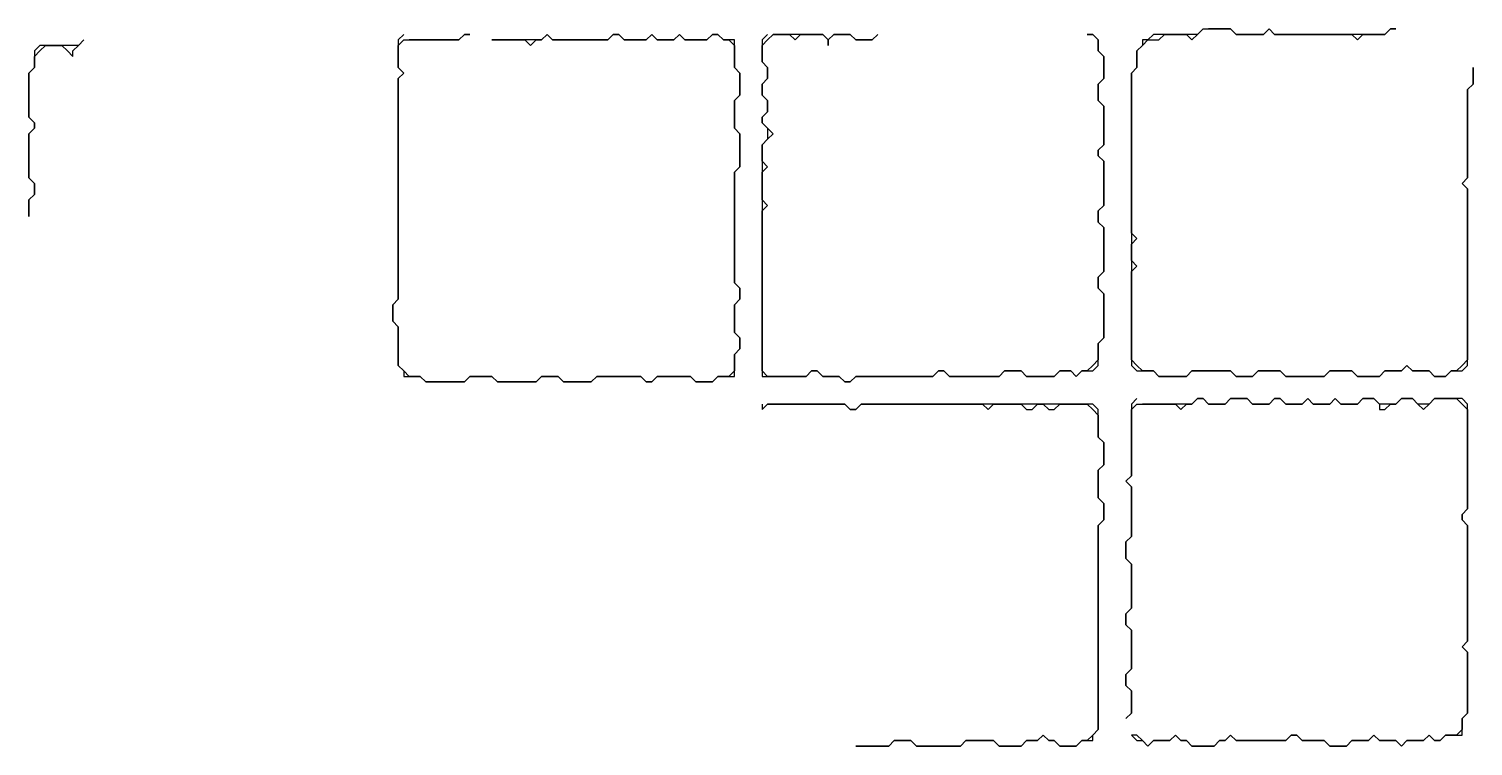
# Model space of a CAD drawing. Header units: metres. Extents: x 0 to 600, y 0 to 400.
# Drawn here: x 218.6 to 257.59, y 52.83 to 72.17 of the extents above; entities that cross this region are included whole.
import ezdxf

# ---------------------------------------------------------------- set-up
doc = ezdxf.new("R2010")
doc.units = ezdxf.units.M

msp = doc.modelspace()

# ---------------------------------------------------------------- linework, layer by layer
for points in [[(250.298, 72.173), (250.149, 72.024), (250, 72.024), (249.851, 72.024), (249.702, 72.024), (249.554, 72.024), (249.405, 72.024), (249.256, 72.024), (249.107, 72.024), (248.958, 72.024), (248.81, 71.875), (248.661, 71.875), (248.661, 71.726), (248.512, 71.577), (248.512, 71.429), (248.512, 71.28), (248.512, 71.131), (248.363, 70.982), (248.363, 70.833), (248.363, 70.685), (248.363, 70.536), (248.363, 70.387), (248.363, 70.238), (248.363, 70.089), (248.363, 69.94), (248.363, 69.792), (248.363, 69.643), (248.363, 69.494), (248.363, 69.345), (248.363, 69.196), (248.363, 69.048), (248.363, 68.899), (248.363, 68.75), (248.363, 68.601), (248.363, 68.452), (248.363, 68.304), (248.363, 68.155), (248.363, 68.006), (248.363, 67.857), (248.363, 67.708), (248.363, 67.56), (248.363, 67.411), (248.363, 67.262), (248.363, 67.113), (248.363, 66.964), (248.363, 66.815), (248.363, 66.667), (248.363, 66.518), (248.363, 66.369), (248.363, 66.22), (248.363, 66.071), (248.363, 65.923), (248.363, 65.774), (248.363, 65.625), (248.363, 65.476), (248.363, 65.327), (248.363, 65.179), (248.363, 65.03), (248.363, 64.881), (248.363, 64.732), (248.363, 64.583), (248.363, 64.435), (248.363, 64.286), (248.363, 64.137), (248.363, 63.988), (248.363, 63.839), (248.363, 63.69), (248.363, 63.542), (248.363, 63.393), (248.363, 63.244), (248.363, 63.095), (248.512, 62.946), (248.661, 62.946), (248.81, 62.946), (248.958, 62.946), (249.107, 62.798), (249.256, 62.798), (249.405, 62.798), (249.554, 62.798), (249.702, 62.798), (249.851, 62.798), (250, 62.946), (250.149, 62.946), (250.298, 62.946), (250.446, 62.946), (250.595, 62.946), (250.744, 62.946), (250.893, 62.946), (251.042, 62.946), (251.19, 62.798), (251.339, 62.798), (251.488, 62.798), (251.637, 62.798), (251.786, 62.946), (251.935, 62.946), (252.083, 62.946), (252.232, 62.946), (252.381, 62.946), (252.53, 62.798), (252.679, 62.798), (252.827, 62.798), (252.976, 62.798), (253.125, 62.798), (253.274, 62.798), (253.423, 62.798), (253.571, 62.798), (253.72, 62.946), (253.869, 62.946), (254.018, 62.946), (254.167, 62.946), (254.315, 62.946), (254.464, 62.798), (254.613, 62.798), (254.762, 62.798), (254.911, 62.798), (255.06, 62.798), (255.208, 62.946), (255.357, 62.946), (255.506, 62.946), (255.655, 62.946), (255.804, 63.095), (255.952, 62.946), (256.101, 62.946), (256.25, 62.946), (256.399, 62.946), (256.548, 62.798), (256.696, 62.798), (256.845, 62.798), (256.994, 62.946), (257.143, 62.946), (257.292, 62.946), (257.44, 63.095), (257.44, 63.244), (257.44, 63.393), (257.44, 63.542), (257.44, 63.69), (257.44, 63.839), (257.44, 63.988), (257.44, 64.137), (257.44, 64.286), (257.44, 64.435), (257.44, 64.583), (257.44, 64.732), (257.44, 64.881), (257.44, 65.03), (257.44, 65.179), (257.44, 65.327), (257.44, 65.476), (257.44, 65.625), (257.44, 65.774), (257.44, 65.923), (257.44, 66.071), (257.44, 66.22), (257.44, 66.369), (257.44, 66.518), (257.44, 66.667), (257.44, 66.815), (257.44, 66.964), (257.44, 67.113), (257.44, 67.262), (257.44, 67.411), (257.44, 67.56), (257.44, 67.708), (257.44, 67.857), (257.292, 68.006), (257.44, 68.155), (257.44, 68.304), (257.44, 68.452), (257.44, 68.601), (257.44, 68.75), (257.44, 68.899), (257.44, 69.048), (257.44, 69.196), (257.44, 69.345), (257.44, 69.494), (257.44, 69.643), (257.44, 69.792), (257.44, 69.94), (257.44, 70.089), (257.44, 70.238), (257.44, 70.387), (257.44, 70.536), (257.589, 70.685), (257.589, 70.833), (257.589, 70.982), (257.589, 71.131), (257.589, 70.982), (257.589, 70.833), (257.589, 70.685), (257.44, 70.536), (257.44, 70.387), (257.44, 70.238), (257.44, 70.089), (257.44, 69.94), (257.44, 69.792), (257.44, 69.643), (257.44, 69.494), (257.44, 69.345), (257.44, 69.196), (257.44, 69.048), (257.44, 68.899), (257.44, 68.75), (257.44, 68.601), (257.44, 68.452), (257.44, 68.304), (257.44, 68.155), (257.292, 68.006), (257.44, 67.857), (257.44, 67.708), (257.44, 67.56), (257.44, 67.411), (257.44, 67.262), (257.44, 67.113), (257.44, 66.964), (257.44, 66.815), (257.44, 66.667), (257.44, 66.518), (257.44, 66.369), (257.44, 66.22), (257.44, 66.071), (257.44, 65.923), (257.44, 65.774), (257.44, 65.625), (257.44, 65.476), (257.44, 65.327), (257.44, 65.179), (257.44, 65.03), (257.44, 64.881), (257.44, 64.732), (257.44, 64.583), (257.44, 64.435), (257.44, 64.286), (257.44, 64.137), (257.44, 63.988), (257.44, 63.839), (257.44, 63.69), (257.44, 63.542), (257.44, 63.393), (257.44, 63.244), (257.292, 63.095), (257.143, 62.946), (256.994, 62.946), (256.845, 62.798), (256.696, 62.798), (256.548, 62.798), (256.399, 62.946), (256.25, 62.946), (256.101, 62.946), (255.952, 62.946), (255.804, 63.095), (255.655, 62.946), (255.506, 62.946), (255.357, 62.946), (255.208, 62.946), (255.06, 62.798), (254.911, 62.798), (254.762, 62.798), (254.613, 62.798), (254.464, 62.798), (254.315, 62.946), (254.167, 62.946), (254.018, 62.946), (253.869, 62.946), (253.72, 62.946), (253.571, 62.798), (253.423, 62.798), (253.274, 62.798), (253.125, 62.798), (252.976, 62.798), (252.827, 62.798), (252.679, 62.798), (252.53, 62.798), (252.381, 62.946), (252.232, 62.946), (252.083, 62.946), (251.935, 62.946), (251.786, 62.946), (251.637, 62.798), (251.488, 62.798), (251.339, 62.798), (251.19, 62.798), (251.042, 62.946), (250.893, 62.946), (250.744, 62.946), (250.595, 62.946), (250.446, 62.946), (250.298, 62.946), (250.149, 62.946), (250, 62.946), (249.851, 62.798), (249.702, 62.798), (249.554, 62.798), (249.405, 62.798), (249.256, 62.798), (249.107, 62.798), (248.958, 62.946), (248.81, 62.946), (248.661, 62.946), (248.512, 63.095), (248.363, 63.244), (248.363, 63.393), (248.363, 63.542), (248.363, 63.69), (248.363, 63.839), (248.363, 63.988), (248.363, 64.137), (248.363, 64.286), (248.363, 64.435), (248.363, 64.583), (248.363, 64.732), (248.363, 64.881), (248.363, 65.03), (248.363, 65.179), (248.363, 65.327), (248.363, 65.476), (248.363, 65.625), (248.512, 65.774), (248.363, 65.923), (248.363, 66.071), (248.363, 66.22), (248.363, 66.369), (248.512, 66.518), (248.363, 66.667), (248.363, 66.815), (248.363, 66.964), (248.363, 67.113), (248.363, 67.262), (248.363, 67.411), (248.363, 67.56), (248.363, 67.708), (248.363, 67.857), (248.363, 68.006), (248.363, 68.155), (248.363, 68.304), (248.363, 68.452), (248.363, 68.601), (248.363, 68.75), (248.363, 68.899), (248.363, 69.048), (248.363, 69.196), (248.363, 69.345), (248.363, 69.494), (248.363, 69.643), (248.363, 69.792), (248.363, 69.94), (248.363, 70.089), (248.363, 70.238), (248.363, 70.387), (248.363, 70.536), (248.363, 70.685), (248.363, 70.833), (248.363, 70.982), (248.512, 71.131), (248.512, 71.28), (248.512, 71.429), (248.512, 71.577), (248.661, 71.726), (248.81, 71.875), (248.958, 71.875), (249.107, 71.875), (249.256, 72.024), (249.405, 72.024), (249.554, 72.024), (249.702, 72.024), (249.851, 72.024), (250, 71.875), (250.149, 72.024), (250.298, 72.173), (250.446, 72.173), (250.595, 72.173), (250.744, 72.173), (250.893, 72.173), (251.042, 72.173), (251.19, 72.024), (251.339, 72.024), (251.488, 72.024), (251.637, 72.024), (251.786, 72.024), (251.935, 72.024), (252.083, 72.173), (252.232, 72.024), (252.381, 72.024), (252.53, 72.024), (252.679, 72.024), (252.827, 72.024), (252.976, 72.024), (253.125, 72.024), (253.274, 72.024), (253.423, 72.024), (253.571, 72.024), (253.72, 72.024), (253.869, 72.024), (254.018, 72.024), (254.167, 72.024), (254.315, 72.024), (254.464, 71.875), (254.613, 72.024), (254.762, 72.024), (254.911, 72.024), (255.06, 72.024), (255.208, 72.024), (255.357, 72.173), (255.506, 72.173), (255.357, 72.173), (255.208, 72.024), (255.06, 72.024), (254.911, 72.024), (254.762, 72.024), (254.613, 72.024), (254.464, 72.024), (254.315, 72.024), (254.167, 72.024), (254.018, 72.024), (253.869, 72.024), (253.72, 72.024), (253.571, 72.024), (253.423, 72.024), (253.274, 72.024), (253.125, 72.024), (252.976, 72.024), (252.827, 72.024), (252.679, 72.024), (252.53, 72.024), (252.381, 72.024), (252.232, 72.024), (252.083, 72.173), (251.935, 72.024), (251.786, 72.024), (251.637, 72.024), (251.488, 72.024), (251.339, 72.024), (251.19, 72.024), (251.042, 72.173), (250.893, 72.173), (250.744, 72.173), (250.595, 72.173), (250.446, 72.173)], [(220.089, 71.875), (219.94, 71.726), (219.792, 71.726), (219.643, 71.726), (219.494, 71.726), (219.345, 71.726), (219.196, 71.726), (219.048, 71.726), (218.899, 71.726), (218.75, 71.577), (218.75, 71.429), (218.75, 71.28), (218.75, 71.131), (218.601, 70.982), (218.601, 70.833), (218.601, 70.685), (218.601, 70.536), (218.601, 70.387), (218.601, 70.238), (218.601, 70.089), (218.601, 69.94), (218.601, 69.792), (218.75, 69.643), (218.75, 69.494), (218.601, 69.345), (218.601, 69.196), (218.601, 69.048), (218.601, 68.899), (218.601, 68.75), (218.601, 68.601), (218.601, 68.452), (218.601, 68.304), (218.601, 68.155), (218.75, 68.006), (218.75, 67.857), (218.75, 67.708), (218.601, 67.56), (218.601, 67.411), (218.601, 67.262), (218.601, 67.113), (218.601, 67.262), (218.601, 67.411), (218.601, 67.56), (218.75, 67.708), (218.75, 67.857), (218.75, 68.006), (218.601, 68.155), (218.601, 68.304), (218.601, 68.452), (218.601, 68.601), (218.601, 68.75), (218.601, 68.899), (218.601, 69.048), (218.601, 69.196), (218.601, 69.345), (218.75, 69.494), (218.75, 69.643), (218.601, 69.792), (218.601, 69.94), (218.601, 70.089), (218.601, 70.238), (218.601, 70.387), (218.601, 70.536), (218.601, 70.685), (218.601, 70.833), (218.601, 70.982), (218.75, 71.131), (218.75, 71.28), (218.75, 71.429), (218.899, 71.577), (219.048, 71.726), (219.196, 71.726), (219.345, 71.726), (219.494, 71.726), (219.643, 71.577), (219.792, 71.429), (219.792, 71.577), (219.94, 71.726)], [(228.72, 72.024), (228.571, 71.875), (228.571, 71.726), (228.571, 71.577), (228.571, 71.429), (228.571, 71.28), (228.571, 71.131), (228.72, 70.982), (228.571, 70.833), (228.571, 70.685), (228.571, 70.536), (228.571, 70.387), (228.571, 70.238), (228.571, 70.089), (228.571, 69.94), (228.571, 69.792), (228.571, 69.643), (228.571, 69.494), (228.571, 69.345), (228.571, 69.196), (228.571, 69.048), (228.571, 68.899), (228.571, 68.75), (228.571, 68.601), (228.571, 68.452), (228.571, 68.304), (228.571, 68.155), (228.571, 68.006), (228.571, 67.857), (228.571, 67.708), (228.571, 67.56), (228.571, 67.411), (228.571, 67.262), (228.571, 67.113), (228.571, 66.964), (228.571, 66.815), (228.571, 66.667), (228.571, 66.518), (228.571, 66.369), (228.571, 66.22), (228.571, 66.071), (228.571, 65.923), (228.571, 65.774), (228.571, 65.625), (228.571, 65.476), (228.571, 65.327), (228.571, 65.179), (228.571, 65.03), (228.571, 64.881), (228.423, 64.732), (228.423, 64.583), (228.423, 64.435), (228.423, 64.286), (228.571, 64.137), (228.571, 63.988), (228.571, 63.839), (228.571, 63.69), (228.571, 63.542), (228.571, 63.393), (228.571, 63.244), (228.571, 63.095), (228.72, 62.946), (228.72, 62.798), (228.869, 62.798), (229.018, 62.798), (229.167, 62.798), (229.315, 62.649), (229.464, 62.649), (229.613, 62.649), (229.762, 62.649), (229.911, 62.649), (230.06, 62.649), (230.208, 62.649), (230.357, 62.649), (230.506, 62.798), (230.655, 62.798), (230.804, 62.798), (230.952, 62.798), (231.101, 62.798), (231.25, 62.649), (231.399, 62.649), (231.548, 62.649), (231.696, 62.649), (231.845, 62.649), (231.994, 62.649), (232.143, 62.649), (232.292, 62.649), (232.44, 62.798), (232.589, 62.798), (232.738, 62.798), (232.887, 62.798), (233.036, 62.649), (233.185, 62.649), (233.333, 62.649), (233.482, 62.649), (233.631, 62.649), (233.78, 62.649), (233.929, 62.798), (234.077, 62.798), (234.226, 62.798), (234.375, 62.798), (234.524, 62.798), (234.673, 62.798), (234.821, 62.798), (234.97, 62.798), (235.119, 62.798), (235.268, 62.649), (235.417, 62.649), (235.565, 62.798), (235.714, 62.798), (235.863, 62.798), (236.012, 62.798), (236.161, 62.798), (236.31, 62.798), (236.458, 62.798), (236.607, 62.649), (236.756, 62.649), (236.905, 62.649), (237.054, 62.649), (237.202, 62.798), (237.351, 62.798), (237.5, 62.798), (237.649, 62.798), (237.649, 62.946), (237.649, 63.095), (237.649, 63.244), (237.649, 63.393), (237.798, 63.542), (237.798, 63.69), (237.798, 63.839), (237.649, 63.988), (237.649, 64.137), (237.649, 64.286), (237.649, 64.435), (237.649, 64.583), (237.649, 64.732), (237.798, 64.881), (237.798, 65.03), (237.798, 65.179), (237.649, 65.327), (237.649, 65.476), (237.649, 65.625), (237.649, 65.774), (237.649, 65.923), (237.649, 66.071), (237.649, 66.22), (237.649, 66.369), (237.649, 66.518), (237.649, 66.667), (237.649, 66.815), (237.649, 66.964), (237.649, 67.113), (237.649, 67.262), (237.649, 67.411), (237.649, 67.56), (237.649, 67.708), (237.649, 67.857), (237.649, 68.006), (237.649, 68.155), (237.649, 68.304), (237.798, 68.452), (237.798, 68.601), (237.798, 68.75), (237.798, 68.899), (237.798, 69.048), (237.798, 69.196), (237.798, 69.345), (237.649, 69.494), (237.649, 69.643), (237.649, 69.792), (237.649, 69.94), (237.649, 70.089), (237.649, 70.238), (237.798, 70.387), (237.798, 70.536), (237.798, 70.685), (237.798, 70.833), (237.798, 70.982), (237.649, 71.131), (237.649, 71.28), (237.649, 71.429), (237.649, 71.577), (237.649, 71.726), (237.649, 71.875), (237.5, 71.875), (237.351, 71.875), (237.202, 72.024), (237.054, 72.024), (236.905, 71.875), (236.756, 71.875), (236.607, 71.875), (236.458, 71.875), (236.31, 71.875), (236.161, 72.024), (236.012, 71.875), (235.863, 71.875), (235.714, 71.875), (235.565, 71.875), (235.417, 72.024), (235.268, 71.875), (235.119, 71.875), (234.97, 71.875), (234.821, 71.875), (234.673, 71.875), (234.524, 72.024), (234.375, 72.024), (234.226, 71.875), (234.077, 71.875), (233.929, 71.875), (233.78, 71.875), (233.631, 71.875), (233.482, 71.875), (233.333, 71.875), (233.185, 71.875), (233.036, 71.875), (232.887, 71.875), (232.738, 71.875), (232.589, 72.024), (232.44, 71.875), (232.292, 71.875), (232.143, 71.875), (231.994, 71.875), (231.845, 71.875), (231.696, 71.875), (231.548, 71.875), (231.399, 71.875), (231.25, 71.875), (231.101, 71.875), (231.25, 71.875), (231.399, 71.875), (231.548, 71.875), (231.696, 71.875), (231.845, 71.875), (231.994, 71.875), (232.143, 71.726), (232.292, 71.875), (232.44, 71.875), (232.589, 72.024), (232.738, 71.875), (232.887, 71.875), (233.036, 71.875), (233.185, 71.875), (233.333, 71.875), (233.482, 71.875), (233.631, 71.875), (233.78, 71.875), (233.929, 71.875), (234.077, 71.875), (234.226, 71.875), (234.375, 72.024), (234.524, 72.024), (234.673, 71.875), (234.821, 71.875), (234.97, 71.875), (235.119, 71.875), (235.268, 71.875), (235.417, 72.024), (235.565, 71.875), (235.714, 71.875), (235.863, 71.875), (236.012, 71.875), (236.161, 72.024), (236.31, 71.875), (236.458, 71.875), (236.607, 71.875), (236.756, 71.875), (236.905, 71.875), (237.054, 72.024), (237.202, 72.024), (237.351, 71.875), (237.5, 71.875), (237.649, 71.726), (237.649, 71.577), (237.649, 71.429), (237.649, 71.28), (237.649, 71.131), (237.798, 70.982), (237.798, 70.833), (237.798, 70.685), (237.798, 70.536), (237.798, 70.387), (237.649, 70.238), (237.649, 70.089), (237.649, 69.94), (237.649, 69.792), (237.649, 69.643), (237.649, 69.494), (237.798, 69.345), (237.798, 69.196), (237.798, 69.048), (237.798, 68.899), (237.798, 68.75), (237.798, 68.601), (237.798, 68.452), (237.649, 68.304), (237.649, 68.155), (237.649, 68.006), (237.649, 67.857), (237.649, 67.708), (237.649, 67.56), (237.649, 67.411), (237.649, 67.262), (237.649, 67.113), (237.649, 66.964), (237.649, 66.815), (237.649, 66.667), (237.649, 66.518), (237.649, 66.369), (237.649, 66.22), (237.649, 66.071), (237.649, 65.923), (237.649, 65.774), (237.649, 65.625), (237.649, 65.476), (237.649, 65.327), (237.798, 65.179), (237.798, 65.03), (237.798, 64.881), (237.649, 64.732), (237.649, 64.583), (237.649, 64.435), (237.649, 64.286), (237.649, 64.137), (237.649, 63.988), (237.798, 63.839), (237.798, 63.69), (237.798, 63.542), (237.649, 63.393), (237.649, 63.244), (237.649, 63.095), (237.649, 62.946), (237.5, 62.798), (237.351, 62.798), (237.202, 62.798), (237.054, 62.649), (236.905, 62.649), (236.756, 62.649), (236.607, 62.649), (236.458, 62.798), (236.31, 62.798), (236.161, 62.798), (236.012, 62.798), (235.863, 62.798), (235.714, 62.798), (235.565, 62.798), (235.417, 62.649), (235.268, 62.649), (235.119, 62.798), (234.97, 62.798), (234.821, 62.798), (234.673, 62.798), (234.524, 62.798), (234.375, 62.798), (234.226, 62.798), (234.077, 62.798), (233.929, 62.798), (233.78, 62.649), (233.631, 62.649), (233.482, 62.649), (233.333, 62.649), (233.185, 62.649), (233.036, 62.649), (232.887, 62.798), (232.738, 62.798), (232.589, 62.798), (232.44, 62.798), (232.292, 62.649), (232.143, 62.649), (231.994, 62.649), (231.845, 62.649), (231.696, 62.649), (231.548, 62.649), (231.399, 62.649), (231.25, 62.649), (231.101, 62.798), (230.952, 62.798), (230.804, 62.798), (230.655, 62.798), (230.506, 62.798), (230.357, 62.649), (230.208, 62.649), (230.06, 62.649), (229.911, 62.649), (229.762, 62.649), (229.613, 62.649), (229.464, 62.649), (229.315, 62.649), (229.167, 62.798), (229.018, 62.798), (228.869, 62.798), (228.72, 62.946), (228.571, 63.095), (228.571, 63.244), (228.571, 63.393), (228.571, 63.542), (228.571, 63.69), (228.571, 63.839), (228.571, 63.988), (228.571, 64.137), (228.423, 64.286), (228.423, 64.435), (228.423, 64.583), (228.423, 64.732), (228.571, 64.881), (228.571, 65.03), (228.571, 65.179), (228.571, 65.327), (228.571, 65.476), (228.571, 65.625), (228.571, 65.774), (228.571, 65.923), (228.571, 66.071), (228.571, 66.22), (228.571, 66.369), (228.571, 66.518), (228.571, 66.667), (228.571, 66.815), (228.571, 66.964), (228.571, 67.113), (228.571, 67.262), (228.571, 67.411), (228.571, 67.56), (228.571, 67.708), (228.571, 67.857), (228.571, 68.006), (228.571, 68.155), (228.571, 68.304), (228.571, 68.452), (228.571, 68.601), (228.571, 68.75), (228.571, 68.899), (228.571, 69.048), (228.571, 69.196), (228.571, 69.345), (228.571, 69.494), (228.571, 69.643), (228.571, 69.792), (228.571, 69.94), (228.571, 70.089), (228.571, 70.238), (228.571, 70.387), (228.571, 70.536), (228.571, 70.685), (228.571, 70.833), (228.72, 70.982), (228.571, 71.131), (228.571, 71.28), (228.571, 71.429), (228.571, 71.577), (228.571, 71.726), (228.72, 71.875), (228.869, 71.875), (229.018, 71.875), (229.167, 71.875), (229.315, 71.875), (229.464, 71.875), (229.613, 71.875), (229.762, 71.875), (229.911, 71.875), (230.06, 71.875), (230.208, 71.875), (230.357, 72.024), (230.506, 72.024), (230.357, 72.024), (230.208, 71.875), (230.06, 71.875), (229.911, 71.875), (229.762, 71.875), (229.613, 71.875), (229.464, 71.875), (229.315, 71.875), (229.167, 71.875), (229.018, 71.875), (228.869, 71.875)], [(238.542, 72.024), (238.393, 71.875), (238.393, 71.726), (238.393, 71.577), (238.393, 71.429), (238.393, 71.28), (238.542, 71.131), (238.542, 70.982), (238.542, 70.833), (238.393, 70.685), (238.393, 70.536), (238.393, 70.387), (238.542, 70.238), (238.542, 70.089), (238.542, 69.94), (238.393, 69.792), (238.393, 69.643), (238.542, 69.494), (238.542, 69.345), (238.542, 69.196), (238.393, 69.048), (238.393, 68.899), (238.393, 68.75), (238.393, 68.601), (238.393, 68.452), (238.393, 68.304), (238.393, 68.155), (238.393, 68.006), (238.393, 67.857), (238.393, 67.708), (238.393, 67.56), (238.393, 67.411), (238.393, 67.262), (238.393, 67.113), (238.393, 66.964), (238.393, 66.815), (238.393, 66.667), (238.393, 66.518), (238.393, 66.369), (238.393, 66.22), (238.393, 66.071), (238.393, 65.923), (238.393, 65.774), (238.393, 65.625), (238.393, 65.476), (238.393, 65.327), (238.393, 65.179), (238.393, 65.03), (238.393, 64.881), (238.393, 64.732), (238.393, 64.583), (238.393, 64.435), (238.393, 64.286), (238.393, 64.137), (238.393, 63.988), (238.393, 63.839), (238.393, 63.69), (238.393, 63.542), (238.393, 63.393), (238.393, 63.244), (238.393, 63.095), (238.393, 62.946), (238.393, 62.798), (238.542, 62.798), (238.69, 62.798), (238.839, 62.798), (238.988, 62.798), (239.137, 62.798), (239.286, 62.798), (239.435, 62.798), (239.583, 62.798), (239.732, 62.946), (239.881, 62.946), (240.03, 62.798), (240.179, 62.798), (240.327, 62.798), (240.476, 62.798), (240.625, 62.649), (240.774, 62.649), (240.923, 62.798), (241.071, 62.798), (241.22, 62.798), (241.369, 62.798), (241.518, 62.798), (241.667, 62.798), (241.815, 62.798), (241.964, 62.798), (242.113, 62.798), (242.262, 62.798), (242.411, 62.798), (242.56, 62.798), (242.708, 62.798), (242.857, 62.798), (243.006, 62.798), (243.155, 62.946), (243.304, 62.946), (243.452, 62.798), (243.601, 62.798), (243.75, 62.798), (243.899, 62.798), (244.048, 62.798), (244.196, 62.798), (244.345, 62.798), (244.494, 62.798), (244.643, 62.798), (244.792, 62.798), (244.94, 62.946), (245.089, 62.946), (245.238, 62.946), (245.387, 62.946), (245.536, 62.798), (245.685, 62.798), (245.833, 62.798), (245.982, 62.798), (246.131, 62.798), (246.28, 62.798), (246.429, 62.946), (246.577, 62.946), (246.726, 62.946), (246.875, 62.798), (247.024, 62.946), (247.173, 62.946), (247.321, 62.946), (247.47, 63.095), (247.47, 63.244), (247.47, 63.393), (247.47, 63.542), (247.47, 63.69), (247.619, 63.839), (247.619, 63.988), (247.619, 64.137), (247.619, 64.286), (247.619, 64.435), (247.619, 64.583), (247.619, 64.732), (247.619, 64.881), (247.619, 65.03), (247.47, 65.179), (247.47, 65.327), (247.47, 65.476), (247.619, 65.625), (247.619, 65.774), (247.619, 65.923), (247.619, 66.071), (247.619, 66.22), (247.619, 66.369), (247.619, 66.518), (247.619, 66.667), (247.619, 66.815), (247.47, 66.964), (247.47, 67.113), (247.47, 67.262), (247.619, 67.411), (247.619, 67.56), (247.619, 67.708), (247.619, 67.857), (247.619, 68.006), (247.619, 68.155), (247.619, 68.304), (247.619, 68.452), (247.619, 68.601), (247.47, 68.75), (247.47, 68.899), (247.619, 69.048), (247.619, 69.196), (247.619, 69.345), (247.619, 69.494), (247.619, 69.643), (247.619, 69.792), (247.619, 69.94), (247.619, 70.089), (247.47, 70.238), (247.47, 70.387), (247.47, 70.536), (247.47, 70.685), (247.619, 70.833), (247.619, 70.982), (247.619, 71.131), (247.619, 71.28), (247.619, 71.429), (247.47, 71.577), (247.47, 71.726), (247.47, 71.875), (247.321, 72.024), (247.173, 72.024), (247.321, 72.024), (247.47, 71.875), (247.47, 71.726), (247.47, 71.577), (247.619, 71.429), (247.619, 71.28), (247.619, 71.131), (247.619, 70.982), (247.619, 70.833), (247.47, 70.685), (247.47, 70.536), (247.47, 70.387), (247.47, 70.238), (247.619, 70.089), (247.619, 69.94), (247.619, 69.792), (247.619, 69.643), (247.619, 69.494), (247.619, 69.345), (247.619, 69.196), (247.619, 69.048), (247.47, 68.899), (247.47, 68.75), (247.619, 68.601), (247.619, 68.452), (247.619, 68.304), (247.619, 68.155), (247.619, 68.006), (247.619, 67.857), (247.619, 67.708), (247.619, 67.56), (247.619, 67.411), (247.47, 67.262), (247.47, 67.113), (247.47, 66.964), (247.619, 66.815), (247.619, 66.667), (247.619, 66.518), (247.619, 66.369), (247.619, 66.22), (247.619, 66.071), (247.619, 65.923), (247.619, 65.774), (247.619, 65.625), (247.47, 65.476), (247.47, 65.327), (247.47, 65.179), (247.619, 65.03), (247.619, 64.881), (247.619, 64.732), (247.619, 64.583), (247.619, 64.435), (247.619, 64.286), (247.619, 64.137), (247.619, 63.988), (247.619, 63.839), (247.47, 63.69), (247.47, 63.542), (247.47, 63.393), (247.47, 63.244), (247.321, 63.095), (247.173, 62.946), (247.024, 62.946), (246.875, 62.798), (246.726, 62.946), (246.577, 62.946), (246.429, 62.946), (246.28, 62.798), (246.131, 62.798), (245.982, 62.798), (245.833, 62.798), (245.685, 62.798), (245.536, 62.798), (245.387, 62.946), (245.238, 62.946), (245.089, 62.946), (244.94, 62.946), (244.792, 62.798), (244.643, 62.798), (244.494, 62.798), (244.345, 62.798), (244.196, 62.798), (244.048, 62.798), (243.899, 62.798), (243.75, 62.798), (243.601, 62.798), (243.452, 62.798), (243.304, 62.946), (243.155, 62.946), (243.006, 62.798), (242.857, 62.798), (242.708, 62.798), (242.56, 62.798), (242.411, 62.798), (242.262, 62.798), (242.113, 62.798), (241.964, 62.798), (241.815, 62.798), (241.667, 62.798), (241.518, 62.798), (241.369, 62.798), (241.22, 62.798), (241.071, 62.798), (240.923, 62.798), (240.774, 62.649), (240.625, 62.649), (240.476, 62.798), (240.327, 62.798), (240.179, 62.798), (240.03, 62.798), (239.881, 62.946), (239.732, 62.946), (239.583, 62.798), (239.435, 62.798), (239.286, 62.798), (239.137, 62.798), (238.988, 62.798), (238.839, 62.798), (238.69, 62.798), (238.542, 62.798), (238.393, 62.946), (238.393, 63.095), (238.393, 63.244), (238.393, 63.393), (238.393, 63.542), (238.393, 63.69), (238.393, 63.839), (238.393, 63.988), (238.393, 64.137), (238.393, 64.286), (238.393, 64.435), (238.393, 64.583), (238.393, 64.732), (238.393, 64.881), (238.393, 65.03), (238.393, 65.179), (238.393, 65.327), (238.393, 65.476), (238.393, 65.625), (238.393, 65.774), (238.393, 65.923), (238.393, 66.071), (238.393, 66.22), (238.393, 66.369), (238.393, 66.518), (238.393, 66.667), (238.393, 66.815), (238.393, 66.964), (238.393, 67.113), (238.393, 67.262), (238.542, 67.411), (238.393, 67.56), (238.393, 67.708), (238.393, 67.857), (238.393, 68.006), (238.393, 68.155), (238.393, 68.304), (238.542, 68.452), (238.393, 68.601), (238.393, 68.75), (238.393, 68.899), (238.393, 69.048), (238.542, 69.196), (238.69, 69.345), (238.542, 69.494), (238.393, 69.643), (238.393, 69.792), (238.542, 69.94), (238.542, 70.089), (238.542, 70.238), (238.393, 70.387), (238.393, 70.536), (238.393, 70.685), (238.542, 70.833), (238.542, 70.982), (238.542, 71.131), (238.393, 71.28), (238.393, 71.429), (238.393, 71.577), (238.393, 71.726), (238.542, 71.875), (238.69, 72.024), (238.839, 72.024), (238.988, 72.024), (239.137, 72.024), (239.286, 71.875), (239.435, 72.024), (239.583, 72.024), (239.732, 72.024), (239.881, 72.024), (240.03, 72.024), (240.179, 71.875), (240.179, 71.726), (240.179, 71.875), (240.327, 72.024), (240.476, 72.024), (240.625, 72.024), (240.774, 72.024), (240.923, 71.875), (241.071, 71.875), (241.22, 71.875), (241.369, 71.875), (241.518, 72.024), (241.369, 71.875), (241.22, 71.875), (241.071, 71.875), (240.923, 71.875), (240.774, 72.024), (240.625, 72.024), (240.476, 72.024), (240.327, 72.024), (240.179, 71.875), (240.03, 72.024), (239.881, 72.024), (239.732, 72.024), (239.583, 72.024), (239.435, 72.024), (239.286, 72.024), (239.137, 72.024), (238.988, 72.024), (238.839, 72.024), (238.69, 72.024)], [(238.393, 62.054), (238.393, 61.905), (238.542, 62.054), (238.69, 62.054), (238.839, 62.054), (238.988, 62.054), (239.137, 62.054), (239.286, 62.054), (239.435, 62.054), (239.583, 62.054), (239.732, 62.054), (239.881, 62.054), (240.03, 62.054), (240.179, 62.054), (240.327, 62.054), (240.476, 62.054), (240.625, 62.054), (240.774, 61.905), (240.923, 61.905), (241.071, 62.054), (241.22, 62.054), (241.369, 62.054), (241.518, 62.054), (241.667, 62.054), (241.815, 62.054), (241.964, 62.054), (242.113, 62.054), (242.262, 62.054), (242.411, 62.054), (242.56, 62.054), (242.708, 62.054), (242.857, 62.054), (243.006, 62.054), (243.155, 62.054), (243.304, 62.054), (243.452, 62.054), (243.601, 62.054), (243.75, 62.054), (243.899, 62.054), (244.048, 62.054), (244.196, 62.054), (244.345, 62.054), (244.494, 61.905), (244.643, 62.054), (244.792, 62.054), (244.94, 62.054), (245.089, 62.054), (245.238, 62.054), (245.387, 62.054), (245.536, 61.905), (245.685, 61.905), (245.833, 62.054), (245.982, 62.054), (246.131, 61.905), (246.28, 61.905), (246.429, 62.054), (246.577, 62.054), (246.726, 62.054), (246.875, 62.054), (247.024, 62.054), (247.173, 62.054), (247.321, 61.905), (247.47, 61.756), (247.47, 61.607), (247.47, 61.458), (247.47, 61.31), (247.47, 61.161), (247.619, 61.012), (247.619, 60.863), (247.619, 60.714), (247.619, 60.565), (247.619, 60.417), (247.47, 60.268), (247.47, 60.119), (247.47, 59.97), (247.47, 59.821), (247.47, 59.673), (247.47, 59.524), (247.619, 59.375), (247.619, 59.226), (247.619, 59.077), (247.619, 58.929), (247.47, 58.78), (247.47, 58.631), (247.47, 58.482), (247.47, 58.333), (247.47, 58.185), (247.47, 58.036), (247.47, 57.887), (247.47, 57.738), (247.47, 57.589), (247.47, 57.44), (247.47, 57.292), (247.47, 57.143), (247.47, 56.994), (247.47, 56.845), (247.47, 56.696), (247.47, 56.548), (247.47, 56.399), (247.47, 56.25), (247.47, 56.101), (247.47, 55.952), (247.47, 55.804), (247.47, 55.655), (247.47, 55.506), (247.47, 55.357), (247.47, 55.208), (247.47, 55.06), (247.47, 54.911), (247.47, 54.762), (247.47, 54.613), (247.47, 54.464), (247.47, 54.315), (247.47, 54.167), (247.47, 54.018), (247.47, 53.869), (247.47, 53.72), (247.47, 53.571), (247.47, 53.423), (247.47, 53.274), (247.321, 53.125), (247.173, 52.976), (247.024, 52.976), (246.875, 52.827), (246.726, 52.827), (246.577, 52.827), (246.429, 52.827), (246.28, 52.976), (246.131, 52.976), (245.982, 53.125), (245.833, 52.976), (245.685, 52.976), (245.536, 52.976), (245.387, 52.827), (245.238, 52.827), (245.089, 52.827), (244.94, 52.827), (244.792, 52.827), (244.643, 52.976), (244.494, 52.976), (244.345, 52.976), (244.196, 52.976), (244.048, 52.976), (243.899, 52.976), (243.75, 52.827), (243.601, 52.827), (243.452, 52.827), (243.304, 52.827), (243.155, 52.827), (243.006, 52.827), (242.857, 52.827), (242.708, 52.827), (242.56, 52.827), (242.411, 52.976), (242.262, 52.976), (242.113, 52.976), (241.964, 52.976), (241.815, 52.827), (241.667, 52.827), (241.518, 52.827), (241.369, 52.827), (241.22, 52.827), (241.071, 52.827), (240.923, 52.827), (241.071, 52.827), (241.22, 52.827), (241.369, 52.827), (241.518, 52.827), (241.667, 52.827), (241.815, 52.827), (241.964, 52.976), (242.113, 52.976), (242.262, 52.976), (242.411, 52.976), (242.56, 52.827), (242.708, 52.827), (242.857, 52.827), (243.006, 52.827), (243.155, 52.827), (243.304, 52.827), (243.452, 52.827), (243.601, 52.827), (243.75, 52.827), (243.899, 52.976), (244.048, 52.976), (244.196, 52.976), (244.345, 52.976), (244.494, 52.976), (244.643, 52.976), (244.792, 52.827), (244.94, 52.827), (245.089, 52.827), (245.238, 52.827), (245.387, 52.827), (245.536, 52.976), (245.685, 52.976), (245.833, 52.976), (245.982, 53.125), (246.131, 52.976), (246.28, 52.976), (246.429, 52.827), (246.577, 52.827), (246.726, 52.827), (246.875, 52.827), (247.024, 52.976), (247.173, 52.976), (247.321, 52.976), (247.321, 53.125), (247.47, 53.274), (247.47, 53.423), (247.47, 53.571), (247.47, 53.72), (247.47, 53.869), (247.47, 54.018), (247.47, 54.167), (247.47, 54.315), (247.47, 54.464), (247.47, 54.613), (247.47, 54.762), (247.47, 54.911), (247.47, 55.06), (247.47, 55.208), (247.47, 55.357), (247.47, 55.506), (247.47, 55.655), (247.47, 55.804), (247.47, 55.952), (247.47, 56.101), (247.47, 56.25), (247.47, 56.399), (247.47, 56.548), (247.47, 56.696), (247.47, 56.845), (247.47, 56.994), (247.47, 57.143), (247.47, 57.292), (247.47, 57.44), (247.47, 57.589), (247.47, 57.738), (247.47, 57.887), (247.47, 58.036), (247.47, 58.185), (247.47, 58.333), (247.47, 58.482), (247.47, 58.631), (247.47, 58.78), (247.619, 58.929), (247.619, 59.077), (247.619, 59.226), (247.619, 59.375), (247.47, 59.524), (247.47, 59.673), (247.47, 59.821), (247.47, 59.97), (247.47, 60.119), (247.47, 60.268), (247.619, 60.417), (247.619, 60.565), (247.619, 60.714), (247.619, 60.863), (247.619, 61.012), (247.47, 61.161), (247.47, 61.31), (247.47, 61.458), (247.47, 61.607), (247.47, 61.756), (247.47, 61.905), (247.321, 62.054), (247.173, 62.054), (247.024, 62.054), (246.875, 62.054), (246.726, 62.054), (246.577, 62.054), (246.429, 62.054), (246.28, 62.054), (246.131, 62.054), (245.982, 62.054), (245.833, 62.054), (245.685, 62.054), (245.536, 62.054), (245.387, 62.054), (245.238, 62.054), (245.089, 62.054), (244.94, 62.054), (244.792, 62.054), (244.643, 62.054), (244.494, 62.054), (244.345, 62.054), (244.196, 62.054), (244.048, 62.054), (243.899, 62.054), (243.75, 62.054), (243.601, 62.054), (243.452, 62.054), (243.304, 62.054), (243.155, 62.054), (243.006, 62.054), (242.857, 62.054), (242.708, 62.054), (242.56, 62.054), (242.411, 62.054), (242.262, 62.054), (242.113, 62.054), (241.964, 62.054), (241.815, 62.054), (241.667, 62.054), (241.518, 62.054), (241.369, 62.054), (241.22, 62.054), (241.071, 62.054), (240.923, 61.905), (240.774, 61.905), (240.625, 62.054), (240.476, 62.054), (240.327, 62.054), (240.179, 62.054), (240.03, 62.054), (239.881, 62.054), (239.732, 62.054), (239.583, 62.054), (239.435, 62.054), (239.286, 62.054), (239.137, 62.054), (238.988, 62.054), (238.839, 62.054), (238.69, 62.054), (238.542, 62.054)], [(248.512, 62.202), (248.363, 62.054), (248.363, 61.905), (248.363, 61.756), (248.363, 61.607), (248.363, 61.458), (248.363, 61.31), (248.363, 61.161), (248.363, 61.012), (248.363, 60.863), (248.363, 60.714), (248.363, 60.565), (248.363, 60.417), (248.363, 60.268), (248.363, 60.119), (248.214, 59.97), (248.363, 59.821), (248.363, 59.673), (248.363, 59.524), (248.363, 59.375), (248.363, 59.226), (248.363, 59.077), (248.363, 58.929), (248.363, 58.78), (248.363, 58.631), (248.363, 58.482), (248.214, 58.333), (248.214, 58.185), (248.214, 58.036), (248.214, 57.887), (248.363, 57.738), (248.363, 57.589), (248.363, 57.44), (248.363, 57.292), (248.363, 57.143), (248.363, 56.994), (248.363, 56.845), (248.363, 56.696), (248.363, 56.548), (248.214, 56.399), (248.214, 56.25), (248.214, 56.101), (248.363, 55.952), (248.363, 55.804), (248.363, 55.655), (248.363, 55.506), (248.363, 55.357), (248.363, 55.208), (248.363, 55.06), (248.363, 54.911), (248.214, 54.762), (248.214, 54.613), (248.214, 54.464), (248.363, 54.315), (248.363, 54.167), (248.363, 54.018), (248.363, 53.869), (248.363, 53.72), (248.214, 53.571), (248.363, 53.72), (248.363, 53.869), (248.363, 54.018), (248.363, 54.167), (248.363, 54.315), (248.214, 54.464), (248.214, 54.613), (248.214, 54.762), (248.363, 54.911), (248.363, 55.06), (248.363, 55.208), (248.363, 55.357), (248.363, 55.506), (248.363, 55.655), (248.363, 55.804), (248.363, 55.952), (248.214, 56.101), (248.214, 56.25), (248.214, 56.399), (248.363, 56.548), (248.363, 56.696), (248.363, 56.845), (248.363, 56.994), (248.363, 57.143), (248.363, 57.292), (248.363, 57.44), (248.363, 57.589), (248.363, 57.738), (248.214, 57.887), (248.214, 58.036), (248.214, 58.185), (248.214, 58.333), (248.363, 58.482), (248.363, 58.631), (248.363, 58.78), (248.363, 58.929), (248.363, 59.077), (248.363, 59.226), (248.363, 59.375), (248.363, 59.524), (248.363, 59.673), (248.363, 59.821), (248.214, 59.97), (248.363, 60.119), (248.363, 60.268), (248.363, 60.417), (248.363, 60.565), (248.363, 60.714), (248.363, 60.863), (248.363, 61.012), (248.363, 61.161), (248.363, 61.31), (248.363, 61.458), (248.363, 61.607), (248.363, 61.756), (248.363, 61.905), (248.512, 62.054), (248.661, 62.054), (248.81, 62.054), (248.958, 62.054), (249.107, 62.054), (249.256, 62.054), (249.405, 62.054), (249.554, 62.054), (249.702, 61.905), (249.851, 62.054), (250, 62.054), (250.149, 62.202), (250.298, 62.202), (250.446, 62.054), (250.595, 62.054), (250.744, 62.054), (250.893, 62.054), (251.042, 62.202), (251.19, 62.202), (251.339, 62.202), (251.488, 62.202), (251.637, 62.054), (251.786, 62.054), (251.935, 62.054), (252.083, 62.054), (252.232, 62.202), (252.381, 62.202), (252.53, 62.054), (252.679, 62.054), (252.827, 62.054), (252.976, 62.054), (253.125, 62.202), (253.274, 62.054), (253.423, 62.054), (253.571, 62.054), (253.72, 62.054), (253.869, 62.202), (254.018, 62.054), (254.167, 62.054), (254.315, 62.054), (254.464, 62.054), (254.613, 62.202), (254.762, 62.202), (254.911, 62.202), (255.06, 62.054), (255.06, 61.905), (255.208, 61.905), (255.357, 62.054), (255.506, 62.054), (255.655, 62.202), (255.804, 62.202), (255.952, 62.202), (256.101, 62.054), (256.25, 61.905), (256.399, 62.054), (256.548, 62.202), (256.696, 62.202), (256.845, 62.202), (256.994, 62.202), (257.143, 62.202), (257.292, 62.054), (257.44, 61.905), (257.44, 61.756), (257.44, 61.607), (257.44, 61.458), (257.44, 61.31), (257.44, 61.161), (257.44, 61.012), (257.44, 60.863), (257.44, 60.714), (257.44, 60.565), (257.44, 60.417), (257.44, 60.268), (257.44, 60.119), (257.44, 59.97), (257.44, 59.821), (257.44, 59.673), (257.44, 59.524), (257.44, 59.375), (257.44, 59.226), (257.292, 59.077), (257.292, 58.929), (257.44, 58.78), (257.44, 58.631), (257.44, 58.482), (257.44, 58.333), (257.44, 58.185), (257.44, 58.036), (257.44, 57.887), (257.44, 57.738), (257.44, 57.589), (257.44, 57.44), (257.44, 57.292), (257.44, 57.143), (257.44, 56.994), (257.44, 56.845), (257.44, 56.696), (257.44, 56.548), (257.44, 56.399), (257.44, 56.25), (257.44, 56.101), (257.44, 55.952), (257.44, 55.804), (257.44, 55.655), (257.292, 55.506), (257.44, 55.357), (257.44, 55.208), (257.44, 55.06), (257.44, 54.911), (257.44, 54.762), (257.44, 54.613), (257.44, 54.464), (257.44, 54.315), (257.44, 54.167), (257.44, 54.018), (257.44, 53.869), (257.44, 53.72), (257.292, 53.571), (257.292, 53.423), (257.292, 53.274), (257.143, 53.125), (256.994, 53.125), (256.845, 53.125), (256.696, 52.976), (256.548, 52.976), (256.399, 53.125), (256.25, 52.976), (256.101, 52.976), (255.952, 52.976), (255.804, 52.976), (255.655, 52.827), (255.506, 52.976), (255.357, 52.976), (255.208, 52.976), (255.06, 52.976), (254.911, 53.125), (254.762, 52.976), (254.613, 52.976), (254.464, 52.976), (254.315, 52.976), (254.167, 52.827), (254.018, 52.827), (253.869, 52.827), (253.72, 52.827), (253.571, 52.976), (253.423, 52.976), (253.274, 52.976), (253.125, 52.976), (252.976, 52.976), (252.827, 53.125), (252.679, 53.125), (252.53, 52.976), (252.381, 52.976), (252.232, 52.976), (252.083, 52.976), (251.935, 52.976), (251.786, 52.976), (251.637, 52.976), (251.488, 52.976), (251.339, 52.976), (251.19, 52.976), (251.042, 53.125), (250.893, 52.976), (250.744, 52.976), (250.595, 52.827), (250.446, 52.827), (250.298, 52.827), (250.149, 52.827), (250, 52.827), (249.851, 52.976), (249.702, 52.976), (249.554, 53.125), (249.405, 52.976), (249.256, 52.976), (249.107, 52.976), (248.958, 52.976), (248.81, 52.827), (248.661, 52.976), (248.512, 53.125), (248.363, 53.125), (248.512, 52.976), (248.661, 52.976), (248.81, 52.827), (248.958, 52.976), (249.107, 52.976), (249.256, 52.976), (249.405, 52.976), (249.554, 53.125), (249.702, 52.976), (249.851, 52.976), (250, 52.827), (250.149, 52.827), (250.298, 52.827), (250.446, 52.827), (250.595, 52.827), (250.744, 52.976), (250.893, 52.976), (251.042, 53.125), (251.19, 52.976), (251.339, 52.976), (251.488, 52.976), (251.637, 52.976), (251.786, 52.976), (251.935, 52.976), (252.083, 52.976), (252.232, 52.976), (252.381, 52.976), (252.53, 52.976), (252.679, 53.125), (252.827, 53.125), (252.976, 52.976), (253.125, 52.976), (253.274, 52.976), (253.423, 52.976), (253.571, 52.976), (253.72, 52.827), (253.869, 52.827), (254.018, 52.827), (254.167, 52.827), (254.315, 52.976), (254.464, 52.976), (254.613, 52.976), (254.762, 52.976), (254.911, 53.125), (255.06, 52.976), (255.208, 52.976), (255.357, 52.976), (255.506, 52.976), (255.655, 52.827), (255.804, 52.976), (255.952, 52.976), (256.101, 52.976), (256.25, 52.976), (256.399, 53.125), (256.548, 52.976), (256.696, 52.976), (256.845, 53.125), (256.994, 53.125), (257.143, 53.125), (257.292, 53.125), (257.292, 53.274), (257.292, 53.423), (257.292, 53.571), (257.44, 53.72), (257.44, 53.869), (257.44, 54.018), (257.44, 54.167), (257.44, 54.315), (257.44, 54.464), (257.44, 54.613), (257.44, 54.762), (257.44, 54.911), (257.44, 55.06), (257.44, 55.208), (257.44, 55.357), (257.292, 55.506), (257.44, 55.655), (257.44, 55.804), (257.44, 55.952), (257.44, 56.101), (257.44, 56.25), (257.44, 56.399), (257.44, 56.548), (257.44, 56.696), (257.44, 56.845), (257.44, 56.994), (257.44, 57.143), (257.44, 57.292), (257.44, 57.44), (257.44, 57.589), (257.44, 57.738), (257.44, 57.887), (257.44, 58.036), (257.44, 58.185), (257.44, 58.333), (257.44, 58.482), (257.44, 58.631), (257.44, 58.78), (257.292, 58.929), (257.292, 59.077), (257.44, 59.226), (257.44, 59.375), (257.44, 59.524), (257.44, 59.673), (257.44, 59.821), (257.44, 59.97), (257.44, 60.119), (257.44, 60.268), (257.44, 60.417), (257.44, 60.565), (257.44, 60.714), (257.44, 60.863), (257.44, 61.012), (257.44, 61.161), (257.44, 61.31), (257.44, 61.458), (257.44, 61.607), (257.44, 61.756), (257.44, 61.905), (257.44, 62.054), (257.292, 62.202), (257.143, 62.202), (256.994, 62.202), (256.845, 62.202), (256.696, 62.202), (256.548, 62.202), (256.399, 62.054), (256.25, 62.054), (256.101, 62.054), (255.952, 62.202), (255.804, 62.202), (255.655, 62.202), (255.506, 62.054), (255.357, 62.054), (255.208, 62.054), (255.06, 62.054), (254.911, 62.202), (254.762, 62.202), (254.613, 62.202), (254.464, 62.054), (254.315, 62.054), (254.167, 62.054), (254.018, 62.054), (253.869, 62.202), (253.72, 62.054), (253.571, 62.054), (253.423, 62.054), (253.274, 62.054), (253.125, 62.202), (252.976, 62.054), (252.827, 62.054), (252.679, 62.054), (252.53, 62.054), (252.381, 62.202), (252.232, 62.202), (252.083, 62.054), (251.935, 62.054), (251.786, 62.054), (251.637, 62.054), (251.488, 62.202), (251.339, 62.202), (251.19, 62.202), (251.042, 62.202), (250.893, 62.054), (250.744, 62.054), (250.595, 62.054), (250.446, 62.054), (250.298, 62.202), (250.149, 62.202), (250, 62.054), (249.851, 62.054), (249.702, 62.054), (249.554, 62.054), (249.405, 62.054), (249.256, 62.054), (249.107, 62.054), (248.958, 62.054), (248.81, 62.054), (248.661, 62.054)]]:
    msp.add_lwpolyline(points)

doc.saveas('drawing.dxf')
